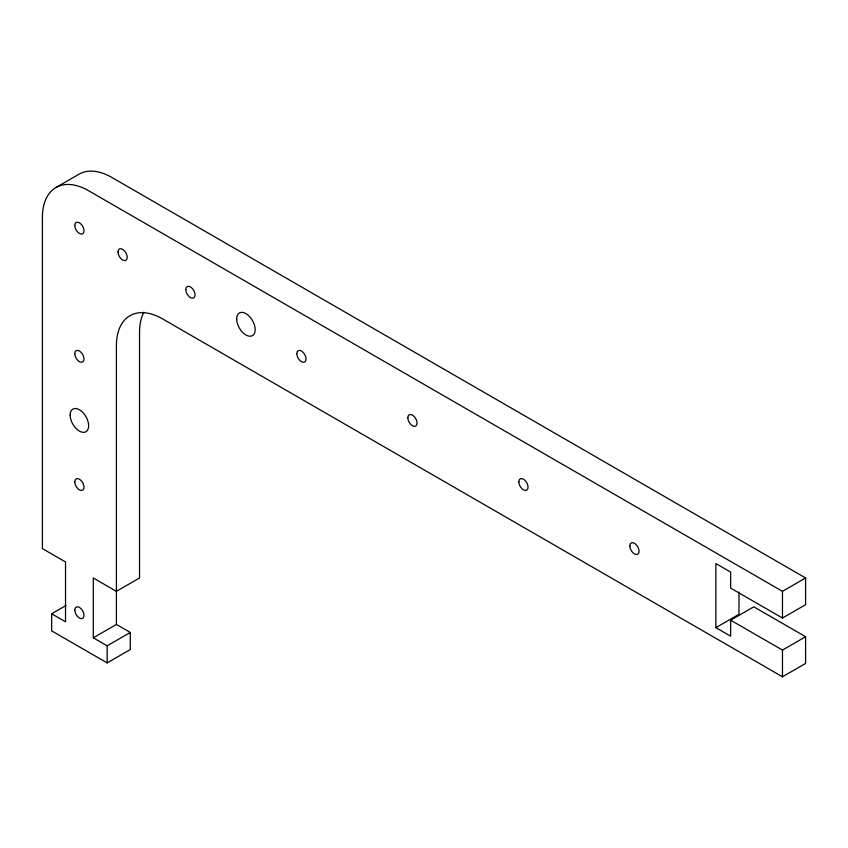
<?xml version="1.0" encoding="UTF-8"?>
<svg xmlns="http://www.w3.org/2000/svg" width="848" height="848" viewBox="0 0 848 848"><rect width="100%" height="100%" fill="white"/><g stroke="black" fill="none" stroke-linecap="round" stroke-linejoin="round"><path stroke-width="1.27" d="M55.947 187.525L79.076 174.169A65.413 37.768 60 0 1 111.777 177.412L805.6 577.976L805.6 604.688L782.471 618.033L730.669 588.13L730.669 572.103L715.871 563.56L715.871 627.647L730.669 636.201L730.669 620.174L753.798 606.818L805.6 636.731L805.6 663.433L782.471 676.789L162.657 318.943A65.413 37.768 60 0 0 116.409 345.645L116.409 624.457L93.28 637.802L93.28 577.986L116.409 591.342L139.538 577.986L139.538 332.299A65.413 37.768 60 0 1 143.874 312.223M116.409 624.457L130.285 632.46L130.285 649.557L107.155 662.903L51.654 630.859L51.654 613.772L65.964 605.504M93.28 637.802L107.155 645.816L130.285 632.46M715.871 627.647L738.99 614.302L738.99 592.063M51.654 613.772L65.529 621.785L65.529 561.959L42.4 548.614L42.4 217.47A65.413 37.768 60 0 1 88.658 190.758L782.471 591.332L805.6 577.976M730.669 620.174L782.471 650.087L805.6 636.731M782.471 591.332L782.471 618.033M782.471 650.087L782.471 676.789M107.155 645.816L107.155 662.903M117.999 251.994A6.54 3.774 60 0 0 124.932 260.622A6.54 3.774 60 0 0 124.932 251.368A6.54 3.774 60 0 0 117.999 251.994M70.151 415.085A13.08 7.558 60 0 0 84.026 432.342A13.08 7.558 60 0 0 84.026 413.845A13.08 7.558 60 0 0 70.151 415.085M236.666 318.943A13.08 7.558 60 0 0 250.542 336.211A13.08 7.558 60 0 0 250.542 317.703A13.08 7.558 60 0 0 236.666 318.943M74.783 481.844A6.54 3.774 60 0 0 81.715 490.483A6.54 3.774 60 0 0 81.715 481.229A6.54 3.774 60 0 0 74.783 481.844M185.786 289.571A6.54 3.774 60 0 0 192.729 298.199A6.54 3.774 60 0 0 192.729 288.945A6.54 3.774 60 0 0 185.786 289.571M629.831 545.932A6.54 3.774 60 0 0 636.774 554.571A6.54 3.774 60 0 0 636.774 545.317A6.54 3.774 60 0 0 629.831 545.932M296.8 353.658A6.54 3.774 60 0 0 303.743 362.287A6.54 3.774 60 0 0 303.743 353.044A6.54 3.774 60 0 0 296.8 353.658M74.783 610.03A6.54 3.774 60 0 0 81.715 618.658A6.54 3.774 60 0 0 81.715 609.415A6.54 3.774 60 0 0 74.783 610.03M74.783 353.658A6.54 3.774 60 0 0 81.715 362.297A6.54 3.774 60 0 0 81.715 353.044A6.54 3.774 60 0 0 74.783 353.658M74.783 225.473A6.54 3.774 60 0 0 81.715 234.112A6.54 3.774 60 0 0 81.715 224.858A6.54 3.774 60 0 0 74.783 225.473M407.814 417.757A6.54 3.774 60 0 0 414.746 426.385A6.54 3.774 60 0 0 414.746 417.131A6.54 3.774 60 0 0 407.814 417.757M518.817 481.844A6.54 3.774 60 0 0 525.76 490.473A6.54 3.774 60 0 0 525.76 481.219A6.54 3.774 60 0 0 518.817 481.844"/></g></svg>
